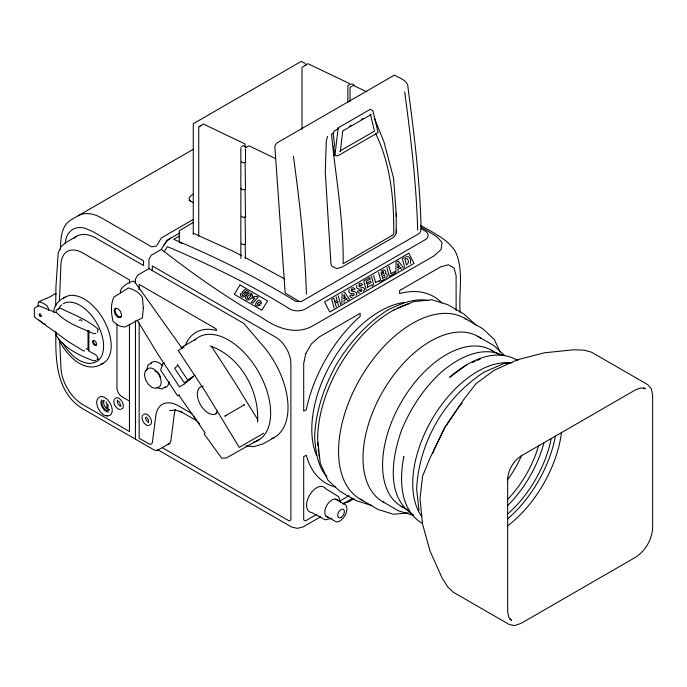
<?xml version="1.0" encoding="UTF-8"?>
<svg xmlns="http://www.w3.org/2000/svg" width="687" height="687" viewBox="0 0 687 687"><rect width="100%" height="100%" fill="white"/><g stroke="black" fill="none" stroke-linecap="round" stroke-linejoin="round"><path stroke-width="1.03" d="M344.05 302.581L344.075 300.339L347.004 298.647L346.342 298.879L347.45 300.468L348.111 300.236M398.048 271.408L398.074 269.167L400.993 267.475L400.341 267.707L401.448 269.295M55.647 306.651L55.956 286.367L58.215 253.005L61.006 246.839L65.437 242.726L76.566 236.302M59.443 300.794L60.894 265.62A30.992 17.896 60 0 1 82.809 252.962L129.457 279.892L129.457 283.053M97.623 332.379L97.674 330.078M257.548 422.058C259.583 390.834 240.373 356.416 210.196 345.947M341.834 303.714L342.109 293.461M395.832 272.541L396.098 262.288L397.79 261.318L398.443 261.086L403.544 268.231M343.955 298.725L344.17 294.543M397.953 267.552L398.159 263.37M60.404 249.269C60.817 238.861 60.928 226.427 70.675 220.072L193.141 149.371M38.086 306.35L38.309 302.478L39.03 301.679L50.632 296.544L54.574 294.036L56.317 293.933M56.343 333.384L56.197 335.436C64.535 348.403 79.683 355.763 93.861 360.881L95.991 360.417M421.037 228.144L420.693 231.244L419.371 233.408L301.353 301.55L295.848 301.421C257.136 277.385 216.147 257.333 174.223 239.591M340.331 151.561L342.71 130.951L371.109 114.557M53.595 312.327C53.929 305.432 59.048 299.884 65.136 297.136M65.325 243.516L65.823 239.385A38.549 22.259 60 0 1 85.102 228.256L92.573 231.433L143.54 260.862L143.54 265.534L96.3 238.26A39.468 22.791 60 0 0 74.162 238.088M403.552 458.092L403.819 456.597C399.327 479.801 399.74 509.969 422.557 523.58M97.528 398.623L96.541 402.324L97.528 407.185L100.25 411.891L103.952 415.18L107.661 416.167M114.343 399.164L113.759 401.354L114.343 404.222L115.948 407.005L118.138 408.945L120.337 409.538M146.649 370.104L148.006 365.046L151.707 362.908M142.51 415.292L141.917 417.49L142.51 420.358L144.115 423.132L146.305 425.081L148.495 425.665M148.495 422.737L148.495 419.817L146.305 417.095M410.371 263.293L410.68 260.442M432.836 453.575L433.746 450.517L444.841 427.417L463.974 399.224L476.014 383.672L494.193 370.259L517.431 359.765L544.37 352.809L573.413 349.803L584.354 350.155L591.73 352.311L647.712 384.634L651.37 388.842L652.65 395.549L652.65 527.934C651.92 539.613 645.54 550.656 635.793 557.131L521.15 623.324L514.692 625.565L509.23 624.5L453.24 592.177L447.684 586.87L441.913 577.569L429.993 550.922L422.548 524.112L420.015 498.745L422.548 476.289L429.993 458.083L444.841 427.417L459.294 406.266L462.222 403.175M327.622 136.404L326.316 140.552L325.277 172.025L330.859 262.846A8.347 5.092 -63 0 0 334.105 267.209L337.085 268.634L342.315 266.891L392.663 237.822C395.137 236.113 396.846 233.202 396.244 230.145M55.879 332.207C55.381 360.014 56.119 392.749 82.964 408.885L154.051 449.925L156.688 450.689L169.861 443.338L170.857 440.934L174.275 414.313A27.42 15.827 60 0 1 175.58 409.529M40.181 313.658L40.181 315.316L41.606 316.14M116.077 307.931L114.995 310.326L116.077 313.985L118.696 316.75L121.324 317.016M356.768 285.303C355.067 288.643 359.198 289.536 361.611 289.072L361.851 290.232L360.486 291.348L361.139 291.116L360.134 291.194L359.404 290.343L357.343 291.494L358.305 292.731L359.756 293.1M356.038 295.307C359.713 289.751 347.347 292.877 352.328 289.279L351.667 289.51L352.998 290.146L355.076 289.004L353.436 287.733L351.074 288.162M333.856 155.099L334.698 154.618L333.762 146.322L334.603 145.833L333.178 133.201L334.226 131.037L338.785 128.409M215.958 413.754L217.341 410.963M271.897 438.589A65.093 37.579 60 0 0 265.01 348.18L243.722 323.371L148.933 268.643L148.933 259.3L151.295 255.212L161.325 249.424L166.898 240.364L179.882 232.867M420.504 226.719L436.82 236.646L442.059 242.434L441.097 249.45L434.193 255.796L312.808 325.878C296.028 335.393 276.955 328.249 262.434 317.978C227.998 298.493 195.546 275.813 164.279 251.605L167.345 246.633C209.887 264.607 251.425 285.045 290.653 309.476A11.112 6.415 0 0 0 304.41 309.476L425.794 239.394A11.112 6.415 0 0 0 425.794 231.45L420.504 228.247M241.644 188.135L240.845 189.251L240.845 215.727M363.363 291.365C368.326 285.646 355.05 288.282 360.04 284.822L359.387 285.053L360.718 285.689L362.788 284.547L360.615 283.224M349.4 289.296C346.918 292.464 351.203 294.337 353.899 293.529L354.131 294.689L352.774 295.805L353.427 295.573L352.414 295.65L351.684 294.8L349.631 295.942L350.585 297.179L352.036 297.557M386.068 278.235C388.026 277.204 387.683 273.108 385.063 273.649C386.807 272.207 385.063 268.969 382.934 270.111M177.383 365.913L174.627 368.249L184.193 382.719L190.763 378.923L193.519 376.579M189.921 379.404L184.545 383.973L179.487 386.893L158.268 354.801L137.142 320.125M194.988 375.111L187.628 379.988L177.272 364.325M466.353 365.089L449.599 377.309L450.758 376.321C468.551 360.958 495.172 347.064 517.835 360.538M225.92 415.446L224.769 416.202L244.469 404.737L243.31 405.493M383.535 278.012L384.909 276.844L384.892 275.753L383.844 275.281L384.497 275.049L382.118 276.346L382.728 278.621M406.584 264.701C409.529 263.825 408.739 257.9 405.682 258.458L406.343 258.226L404.883 259.033L406.472 264.916M306.625 64.535L301.997 67.335L301.997 129.328M199.986 125.97L203.361 124.021L245.019 143.944L245.019 147.147M304.513 65.626L307.888 63.676L349.546 83.591M199.153 126.717L200.836 125.738M241.644 146.666L243.327 145.696L246.418 147.482M245.508 147.731L248.883 145.79L275.727 158.628M193.141 194.275L191.338 195.314L188.891 198.225L190.471 201.093M333.178 133.201L331.486 134.171C335.66 177.323 343.792 220.235 343.139 263.722L393.72 234.525C394.149 200.132 390.8 164.734 375.591 133.441M349.365 126.374L351.194 125.317M361.276 119.495L363.105 118.439M192.961 219.642L161.505 237.805L156.464 245.998L151.629 246.839L101.934 218.148A47.686 27.532 60 0 0 78.095 215.787M193.03 222.579L179.281 230.746L179.281 241.979L182.046 243.576M173.785 239.308L179.333 236.105M339.661 151.217L374.467 131.123L370.43 114.205M148.933 268.643L137.804 275.075L135.442 279.162L135.442 283.43M79.057 320.425L80.07 319.841L81.452 320.056L81.822 320.855M103.282 363.208C84.905 375.755 65.179 354.294 58.343 338.262M181.093 347.639L195.761 339.172M184.107 347.133L178.208 350.533L205.722 392.148L239.231 447.374L263.671 433.265M164.253 362.839L162.57 363.809L160.655 370.173L177.684 395.927L179.539 394.862M165.524 386.841L161.823 388.979L156.765 387.623M333.272 298.562L331.761 299.438L334.114 308.171M404.308 257.548L402.324 258.698L404.677 267.432M366.18 283.542L370.654 281.112L371.049 282.563L367.227 284.77L367.828 287.166L367.176 287.398L372.122 284.693L372.509 286.153M344.032 298.536L345.509 297.686L344.007 295.504M397.292 267.784L399.499 266.513L398.005 264.332M375.72 282.46L379.387 280.494L379.782 281.953M391.143 273.555L394.81 271.588L395.205 273.048L389.933 276.097M381.594 280.906L385.072 278.896M274.542 437.293L263.422 443.716L253.889 446.662L245.809 445.863M316.535 514.511L305.389 520.944L303.697 519.973L303.697 456.7L306.299 455.198A107.765 62.216 -60 0 0 335.531 487.083M339.747 501.106L349.039 495.739M320.614 516.822L303.027 526.981L297.291 528.355L291.563 526.981L157.289 449.461M342.83 504L352.594 498.358M354.045 498.693L348.549 501.871L342.796 503.537M84.656 350.61L83.814 351.074L68.631 341.825L35.183 317.592L34.35 315.986L34.35 308.205L38.558 305.621L56.222 312.765M381.105 270.953L382.273 270.343M258.741 439.714L226.315 457.963L221.703 458.195L204.142 433.935L205.104 432.887L178.749 395.034M167.817 444.266L169.861 443.338M393.857 309.992L413.583 301.602L431.96 299.781L447.744 304.659L463.931 314.002L476.039 325.234M472.27 362.573L475.224 361.31M477.199 360.477L480.153 359.215M405.382 256.964L405.854 256.792M241.429 161.6L242.056 162.475L243.576 162.845L245.508 162.33L245.508 148.899M242.056 189.732L245.508 189.586L245.096 162.475M241.429 216.113L242.056 216.989L243.576 217.35L245.508 216.834L245.096 189.732M241.429 243.37L242.056 244.246L243.576 244.606L245.508 244.091L245.096 216.989M388.43 266.719L389.082 266.487L391.049 273.761M358.794 283.714L359.447 283.473M343.792 292.49L344.445 292.258L349.546 299.412M331.855 518.316L325.277 519.819L311.623 512.468A14.307 8.261 -60 0 1 309.528 495.301A14.307 8.261 -60 0 1 325.44 488.534L338.639 496.684L340.391 502.257M95.922 333.358L93.724 333.693C80.86 327.854 65.961 322.933 56.343 312.405L56.197 310.086L60.181 308.059C73.148 314.56 87.816 319.773 98.516 329.588M96.79 359.181L98.516 358.957M169.62 410.646L175.554 409.984L182.356 412.483M511.97 362.779L503.631 363.612L484.06 372.191C444.832 397.421 418.855 442.411 416.623 488.998L418.976 510.243M408.19 512.82L393.522 514.271L378.228 509.548L360.186 499.131M406.953 256.457L408.653 256.861L409.761 258.011M96.85 344.96L95.416 344.822L93.99 343.311L93.398 341.319M90.95 363.509C78.189 363.423 68.7 352.792 62.457 342.727M39.03 301.679C43.092 302.873 49.009 305.363 48.657 310.455M428.448 300.657C414.622 297.565 400.796 303.869 388.464 309.605C366.583 323.173 349.528 342.865 336.252 364.72C323.955 387.15 315.436 411.771 314.62 437.507C315.822 451.058 317.274 466.172 326.857 476.606M503.537 355.583C481.621 344.977 457.782 358.107 441.002 372.345C423.785 388.37 410.646 408.172 401.689 429.864C392.088 456.915 384.969 497.019 413.694 515.156M412.578 515.164L398.606 510.853L382.762 501.699M371.942 505.529L356.158 500.66L339.979 491.317L327.862 480.084L320.254 463.253L317.652 439.259A104.433 60.293 -60 0 1 395.343 309.253M193.27 233.237L232.361 250.901L241.867 255.796M366.832 91.86L353.41 85.437L350.035 87.386L350.035 101.307M305.363 63.444L301.164 61.435L193.27 123.729L193.27 234.447M244.718 257.264L284.762 278.999M43.427 323.44L45.041 324.307M420.435 225.276C432.827 232.644 446.962 238.578 455.172 251.081C464.283 270.189 458.512 292.027 460.153 312.293M643.479 387.7L645.325 388.765L640.954 387.915L635.793 389.709L521.15 455.902C513.352 461.08 508.243 469.917 507.659 479.26L507.659 611.636L508.689 617.003L511.609 620.37L509.763 619.305M464.618 318.253L482.66 328.669L494.391 339.55L500.033 352.019M478.126 336.518L493.979 345.664L504.696 355.6M491.351 350.207L499.294 354.793M401.234 506.31L408.284 510.381M191.965 413.634L178.964 406.129A32.667 18.858 60 0 0 155.803 415.781L152.42 442.17A5.247 3.031 60 0 1 148.718 443.733L139.152 438.212L139.152 322.864M335.393 499.071L346.076 505.237L347.029 508.775L346.076 513.412L343.491 517.904L339.945 521.038L336.407 521.991L325.724 515.825M179.788 410.998L197.916 421.466M129.457 401.071L122.037 396.785A7.153 4.131 60 0 1 116.979 388.026L116.979 324.024M162.475 447.778L289.201 520.944L290.884 519.973L290.884 363.569A21.598 12.469 60 0 0 275.616 337.111L152.308 265.921L152.308 270.592M299.214 301.464L285.148 292.997L274.817 146.262L276.354 143.274L394.372 75.132C399.92 78.241 408.456 80.473 408.112 88.477C414.201 134.18 419.791 179.994 421.037 226.135M188.959 200.2L193.227 202.717M86.167 348.472L88.829 350.095M42.611 322.942L39.03 320.125M161.325 249.424L164.279 251.605M118.138 400.968L119.409 402.084L120.672 405.347M193.562 416.09L196.061 419.302M198.56 422.514L199.814 424.119M354.209 85.489L353.41 84.372L351.478 83.908L347.854 85.351L347.854 102.466M241.644 189.586L240.845 188.47L240.845 161.995M211.57 346.48L234.482 381.817L257.823 419.8M182.149 348.429L134.918 282.142L133.235 281.129C128.194 282.726 122.621 285.715 120.311 290.721L120.697 292.834M245.096 244.246L245.508 258.346M410.07 258.561L410.551 259.823M374.217 117.786L383.853 141.599L393.548 178.122L396.176 213.185L396.244 233.065M55.733 331.675L56.635 334.698M386.918 267.595L389.271 276.329M378.58 272.404L380.933 281.138M373.659 275.393L375.626 282.666M371.495 276.5L373.848 285.234M366.094 289.708L363.732 280.983L369.855 277.591L370.25 279.051L366.3 281.327L366.832 283.31M338.305 295.805L340.666 304.539M338.485 305.646L337.437 301.748L338.09 301.516L335.239 303.165L336.295 307.063M333.925 298.33L334.844 301.705L334.183 301.937L337.042 300.288L336.132 296.913M404.703 91.903C410.817 137.786 416.416 183.773 417.662 230.093M293.426 156.147C299.541 202.021 305.148 248.016 306.393 294.328M59.64 340.606L60.894 366.643A30.992 17.896 60 0 0 82.809 404.6L129.457 431.53L129.457 324.316M97.674 359.447L97.623 357.077L95.845 354.939L88.872 351.126L88.872 330.31M456.108 310.472L456.108 275.573L454.03 267.956L448.353 264.778L440.599 266.891L399.628 290.549L399.628 293.547A107.765 62.216 -60 0 1 441.853 302.924M396.176 213.185L396.176 216.104M240.845 147.782L240.845 161.213M240.845 216.499L240.845 242.975M240.845 243.756L240.845 258.269M198.723 126.829L198.723 236.388M139.152 289.751L139.152 284.418L215.984 328.772L216.603 330.499A65.093 37.579 60 0 0 185.387 345.252M135.442 320.726L135.442 439.182M107.971 404.626L107.971 408.542L106.949 407.958L106.949 403.209L106.09 402.711L106.09 401.869M88.03 330.773L88.03 348.67M403.071 507.289A90.126 52.032 -60 0 1 401.689 401.457A90.126 52.032 -60 0 1 493.979 351.907M362.976 500.583A104.433 60.293 -60 0 1 359.739 379.336A104.433 60.293 -60 0 1 466.396 319.352M384.565 502.669A95.373 55.063 -60 0 1 383.209 390.809A95.373 55.063 -60 0 1 480.72 338.176M555.431 436.056A91.56 52.856 -60 0 1 507.616 518.883M319.481 457.044A104.433 60.293 -60 0 1 318.897 454.098M318.57 452.08A104.433 60.293 -60 0 1 318.167 448.98M317.883 445.794A104.433 60.293 -60 0 1 317.712 442.548M397.275 308.283A104.433 60.293 -60 0 1 409.684 303.482M316.561 455.404A96.326 55.613 -60 0 1 331.744 362.118A96.326 55.613 -60 0 1 404.926 302.332M421.414 516.014A91.56 52.856 -60 0 1 431.702 419.834A91.56 52.856 -60 0 1 509.848 362.839M551.111 439.216A85.832 49.558 -60 0 1 508.191 513.55M543.872 443.081A85.832 49.558 -60 0 1 507.169 506.096M521.622 455.232A66.759 38.541 -60 0 1 507.324 480.007M538.754 445.133A78.679 45.428 -60 0 1 507.856 499.148M561.485 432.638A91.56 52.856 -60 0 1 507.684 525.83M154.91 371.16A5.247 3.031 60 0 1 160.475 378.082M143.351 414.811A6.2 3.581 60 0 1 150.247 417.739A6.2 3.581 60 0 1 149.337 425.176M150.367 363.681A14.307 8.261 60 0 1 162.845 365.862M169.191 381.586A14.307 8.261 60 0 1 164.184 387.614M194.704 340.134A59.606 34.41 60 0 1 258.484 371.804A59.606 34.41 60 0 1 253.288 442.385M147.988 421.964A3.572 2.061 60 0 1 145.464 417.584M163.97 245.122A13.998 8.081 -60 0 1 170.848 238.08M328.317 517.32A10.013 5.779 -60 0 1 326.849 505.306A10.013 5.779 -60 0 1 337.987 500.565M216.8 413.273A15.5 8.948 60 0 1 198.32 399.911M198.054 399.018A15.5 8.948 60 0 1 203.326 386.24M121.092 406.172A3.572 2.061 60 0 1 118.035 403.947A3.572 2.061 60 0 1 117.64 400.186M115.184 398.675A6.2 3.581 60 0 1 122.08 401.612A6.2 3.581 60 0 1 121.178 409.048M109.181 409.443A5.247 3.031 60 0 1 104.707 406.18A5.247 3.031 60 0 1 104.115 400.667M108.503 411.96A7.153 4.131 60 0 1 102.406 407.511A7.153 4.131 60 0 1 101.599 399.997M98.37 398.134A10.494 6.054 60 0 1 110.684 404.308A10.494 6.054 60 0 1 106.717 415.506M109.448 409.761A5.668 3.272 60 0 1 103.144 407.082A5.668 3.272 60 0 1 103.977 400.281M58.189 309.588A33.38 19.27 60 0 1 61.65 304.865M63.307 303.697A33.38 19.27 60 0 1 98.722 326.823A33.38 19.27 60 0 1 91.792 363.019M63.547 298.218A38.146 22.027 60 0 1 103.694 319.884A38.146 22.027 60 0 1 100.628 364.368M257.273 303.637L257.599 304.461L258.999 304.186L260.287 305.208C249.321 309.236 260.88 293.418 261.361 303.98L259.085 302.074L257.273 303.637M245.654 297.626L246.186 299.36A3.547 2.868 -55.3 0 0 246.985 299.841A3.272 2.645 -55.3 0 0 248.385 299.918C257.745 296.518 248.642 287.801 245.654 297.626M143.325 308.197L142.424 317.806L125.18 326.909C120.457 327.244 116.215 324.41 113.011 321.215C111.174 313.341 110.358 304.581 113.905 297.059L128.469 287.947C133.845 289.545 139.581 292.499 142.424 297.54L143.325 308.197M240.39 294.543C240.536 300.605 250.351 293.778 244.211 292.413L245.13 291.503L247.449 292.885L248.574 291.64L244.95 289.476L241.987 292.43L244.426 293.718L243.842 295.23L242.417 295.608L242.356 294.251L240.742 293.572L240.39 294.543M338.176 127.851L334.947 155.339L337.626 155.932L378.09 132.574L372.878 110.727L370.362 109.276L338.176 127.851M251.098 295.024C246.504 303.766 246.101 293.392 251.098 295.024M305.775 353.547L303.697 363.569L303.697 411.152L306.299 409.65A107.765 62.216 -60 0 1 360.186 316.321L360.186 313.324L319.215 336.974L311.451 343.818L305.775 353.547M145.404 370.782L144.407 374.492L145.404 379.361L148.126 384.067L151.836 387.365L155.554 388.361L157.357 387.571A10.726 6.192 60 0 0 158.929 374.698A10.726 6.192 60 0 0 146.992 369.615L145.404 370.782M383.586 272.945L381.045 275.058L381.706 274.826L381.148 272.756L383.14 271.648C381.637 271.854 384.093 271.786 383.586 272.945M39.339 314.148L39.339 315.797L40.765 316.63L40.765 314.972L39.339 314.148M93.14 340.494L92.547 341.8L93.14 343.801L94.574 345.312L96.008 345.449L96.601 344.135L96.008 342.143L94.574 340.632L93.14 340.494M115.236 308.411L114.145 310.816L115.236 314.474L117.855 317.239L120.483 317.497L121.565 315.101L120.483 311.443L117.855 308.678L115.236 308.411M240.021 285.019L234.293 294.337L261.833 310.232L267.569 300.906L240.021 285.019M253.864 296.844L252.618 298.235L254.74 298.416L251.244 302.28L252.756 303.182L258.149 297.205L256.869 296.44L253.864 296.844M408.851 253.22L324.547 301.894L329.751 312.053L414.046 263.387L408.851 253.22M341.027 517.38A4.766 2.757 -60 0 0 343.947 509.857A4.766 2.757 -60 0 0 338.107 513.223A4.766 2.757 -60 0 0 341.027 517.38"/></g></svg>
